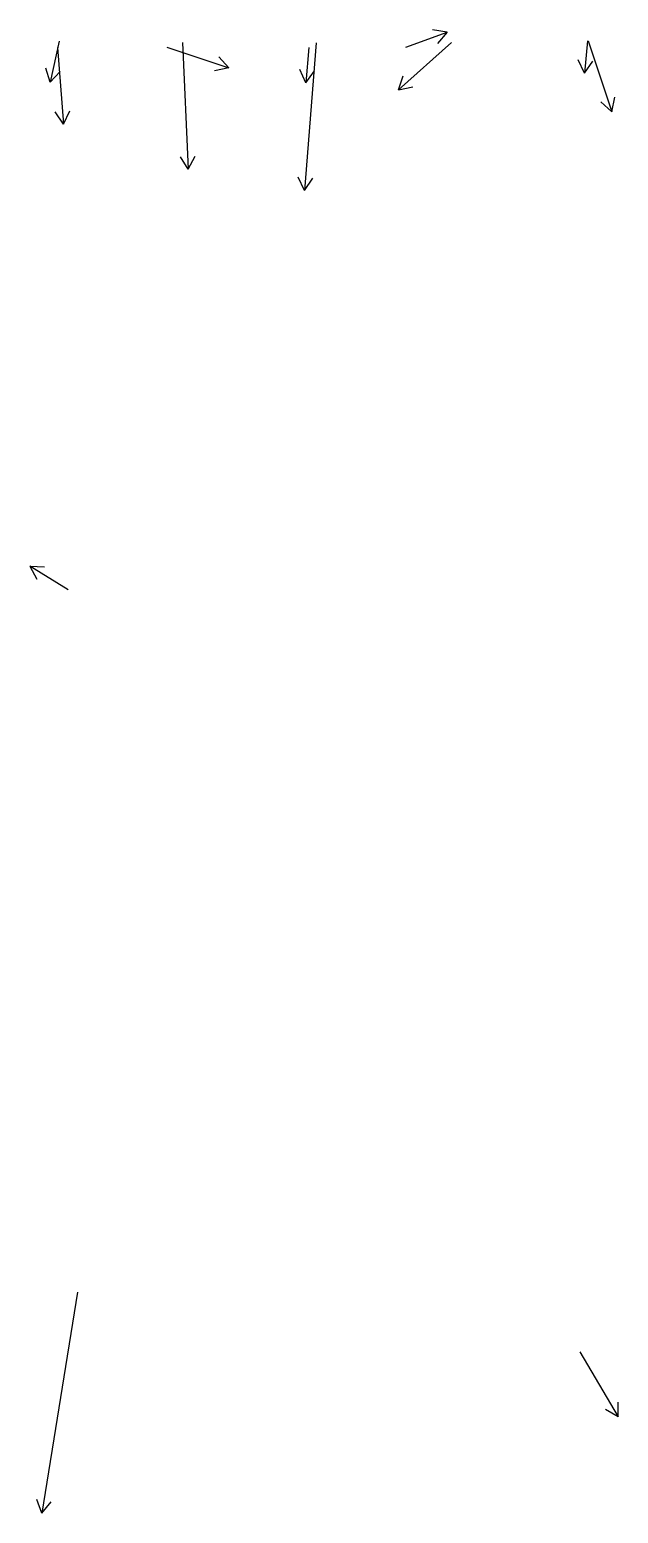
# Model space of a CAD drawing. Header units: metres. Extents: x -1.6 to 18.3, y -7.5 to 42.8.
import ezdxf

# ---------------------------------------------------------------- set-up
doc = ezdxf.new("R2010")
doc.units = ezdxf.units.M

msp = doc.modelspace()

# ---------------------------------------------------------------- linework, layer by layer
at = {"layer": 'LAYE'}
for p, q in [((12.5385, 42.7377), (12.04663, 42.8275)), ((-0.622, 42.4427), (-0.922, 41.0427)), ((3.5598, 42.3948), (3.7598, 38.0948)), ((8.0974, 42.3776), (7.6974, 37.3776)), ((12.685, 42.391), (10.885, 40.791)), ((11.1385, 42.2377), (12.5385, 42.7377)), ((12.5385, 42.7377), (12.2148, 42.35663)), ((17.2935, 42.4497), (17.1935, 41.3497)), ((17.3243, 42.4443), (18.1243, 40.0443)), ((-0.6703, 42.2237), (-0.4703, 39.6237)), ((3.0326, 42.2312), (5.1326, 41.5312)), ((5.1326, 41.5312), (4.80087, 41.9053)), ((7.8513, 42.2218), (7.7513, 41.0218)), ((17.1935, 41.3497), (16.98373, 41.80357)), ((-0.922, 41.0427), (-1.07572, 41.51848)), ((-0.922, 41.0427), (-0.58682, 41.41372)), ((5.1326, 41.5312), (4.64275, 41.43096)), ((7.7513, 41.0218), (7.53812, 41.47408)), ((7.7513, 41.0218), (8.0364, 41.43256)), ((17.1935, 41.3497), (17.48168, 41.7583)), ((10.885, 40.791), (11.04255, 41.26553)), ((10.885, 40.791), (11.37473, 40.89183)), ((18.1243, 40.0443), (17.7502, 40.37603)), ((18.1243, 40.0443), (18.22454, 40.53415)), ((-0.4703, 39.6237), (-0.75277, 40.03626)), ((-0.4703, 39.6237), (-0.25425, 40.07461)), ((3.7598, 38.0948), (3.48995, 38.51573)), ((3.7598, 38.0948), (3.98941, 38.53896)), ((7.6974, 37.3776), (7.48273, 37.82917)), ((7.6974, 37.3776), (7.98113, 37.7893)), ((-0.3192, 23.8258), (-1.6192, 24.6258)), ((-1.6192, 24.6258), (-1.1194, 24.61177)), ((-1.6192, 24.6258), (-1.38145, 24.18594)), ((-0.0027, 0.0016), (-1.2027, -7.4984)), ((17.0427, -2.0257), (18.3427, -4.2257)), ((18.3427, -4.2257), (17.90718, -3.98009)), ((18.3427, -4.2257), (18.33765, -3.72573)), ((-1.2027, -7.4984), (-1.38115, -7.03133)), ((-1.2027, -7.4984), (-0.88743, -7.11032))]:
    msp.add_line(p, q, dxfattribs=at)

doc.saveas('drawing.dxf')
